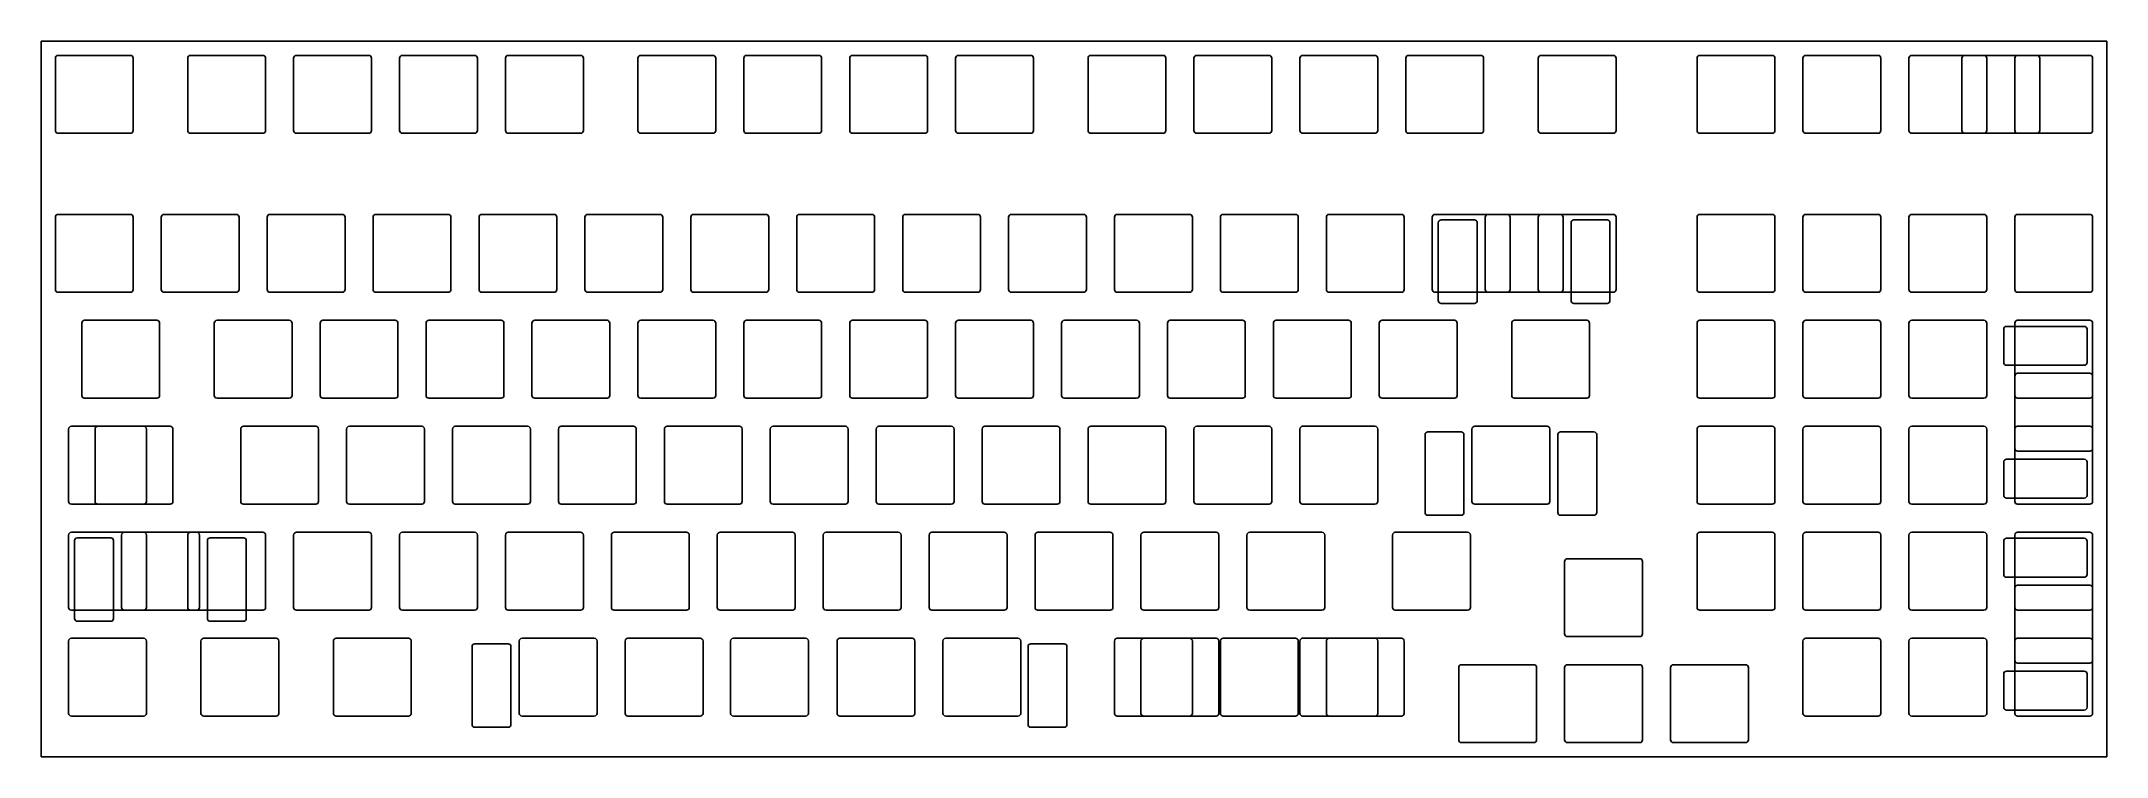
# Model space of a CAD drawing. Header units: millimetres. Extents: x 0 to 371, y -129 to 0.
import ezdxf

# ---------------------------------------------------------------- set-up
doc = ezdxf.new("R2010")
doc.units = ezdxf.units.MM

msp = doc.modelspace()

# ---------------------------------------------------------------- linework, layer by layer
for p, q in [((0, 0), (371.475, 0)), ((0, -128.5875), (0, 0)), ((371.475, -128.5875), (371.475, 0)), ((2.525, -3.025), (2.525, -16.025)), ((3.025, -2.525), (16.025, -2.525)), ((16.525, -3.025), (16.525, -16.025)), ((26.3375, -3.025), (26.3375, -16.025)), ((26.8375, -2.525), (39.8375, -2.525)), ((40.3375, -3.025), (40.3375, -16.025)), ((45.3875, -3.025), (45.3875, -16.025)), ((45.8875, -2.525), (58.8875, -2.525)), ((59.3875, -3.025), (59.3875, -16.025)), ((64.4375, -3.025), (64.4375, -16.025)), ((64.9375, -2.525), (77.9375, -2.525)), ((78.4375, -3.025), (78.4375, -16.025)), ((83.4875, -3.025), (83.4875, -16.025)), ((83.9875, -2.525), (96.9875, -2.525)), ((97.4875, -3.025), (97.4875, -16.025)), ((107.3, -3.025), (107.3, -16.025)), ((107.8, -2.525), (120.8, -2.525)), ((121.3, -3.025), (121.3, -16.025)), ((126.35, -3.025), (126.35, -16.025)), ((126.85, -2.525), (139.85, -2.525)), ((140.35, -3.025), (140.35, -16.025)), ((145.4, -3.025), (145.4, -16.025)), ((145.9, -2.525), (158.9, -2.525)), ((159.4, -3.025), (159.4, -16.025)), ((164.45, -3.025), (164.45, -16.025)), ((164.95, -2.525), (177.95, -2.525)), ((178.45, -3.025), (178.45, -16.025)), ((188.2625, -3.025), (188.2625, -16.025)), ((188.7625, -2.525), (201.7625, -2.525)), ((202.2625, -3.025), (202.2625, -16.025)), ((207.3125, -3.025), (207.3125, -16.025)), ((207.8125, -2.525), (220.8125, -2.525)), ((221.3125, -3.025), (221.3125, -16.025)), ((226.3625, -3.025), (226.3625, -16.025)), ((226.8625, -2.525), (239.8625, -2.525)), ((240.3625, -3.025), (240.3625, -16.025)), ((245.4125, -3.025), (245.4125, -16.025)), ((245.9125, -2.525), (258.9125, -2.525)), ((259.4125, -3.025), (259.4125, -16.025)), ((269.225, -3.025), (269.225, -16.025)), ((269.725, -2.525), (282.725, -2.525)), ((283.225, -3.025), (283.225, -16.025)), ((297.8, -3.025), (297.8, -16.025)), ((298.3, -2.525), (311.3, -2.525)), ((311.8, -3.025), (311.8, -16.025)), ((316.85, -3.025), (316.85, -16.025)), ((317.35, -2.525), (330.35, -2.525)), ((330.85, -3.025), (330.85, -16.025)), ((335.9, -3.025), (335.9, -16.025)), ((336.4, -2.525), (349.4, -2.525)), ((345.425, -3.025), (345.425, -16.025)), ((345.925, -2.525), (358.925, -2.525)), ((349.9, -3.025), (349.9, -16.025)), ((354.95, -3.025), (354.95, -16.025)), ((355.45, -2.525), (368.45, -2.525)), ((359.425, -3.025), (359.425, -16.025)), ((368.95, -3.025), (368.95, -16.025)), ((3.025, -16.525), (16.025, -16.525)), ((26.8375, -16.525), (39.8375, -16.525)), ((45.8875, -16.525), (58.8875, -16.525)), ((64.9375, -16.525), (77.9375, -16.525)), ((83.9875, -16.525), (96.9875, -16.525)), ((107.8, -16.525), (120.8, -16.525)), ((126.85, -16.525), (139.85, -16.525)), ((145.9, -16.525), (158.9, -16.525)), ((164.95, -16.525), (177.95, -16.525)), ((188.7625, -16.525), (201.7625, -16.525)), ((207.8125, -16.525), (220.8125, -16.525)), ((226.8625, -16.525), (239.8625, -16.525)), ((245.9125, -16.525), (258.9125, -16.525)), ((269.725, -16.525), (282.725, -16.525)), ((298.3, -16.525), (311.3, -16.525)), ((317.35, -16.525), (330.35, -16.525)), ((336.4, -16.525), (349.4, -16.525)), ((345.925, -16.525), (358.925, -16.525)), ((355.45, -16.525), (368.45, -16.525)), ((2.525, -31.6), (2.525, -44.6)), ((3.025, -31.1), (16.025, -31.1)), ((16.525, -31.6), (16.525, -44.6)), ((21.575, -31.6), (21.575, -44.6)), ((22.075, -31.1), (35.075, -31.1)), ((35.575, -31.6), (35.575, -44.6)), ((40.625, -31.6), (40.625, -44.6)), ((41.125, -31.1), (54.125, -31.1)), ((54.625, -31.6), (54.625, -44.6)), ((59.675, -31.6), (59.675, -44.6)), ((60.175, -31.1), (73.175, -31.1)), ((73.675, -31.6), (73.675, -44.6)), ((78.725, -31.6), (78.725, -44.6)), ((79.225, -31.1), (92.225, -31.1)), ((92.725, -31.6), (92.725, -44.6)), ((97.775, -31.6), (97.775, -44.6)), ((98.275, -31.1), (111.275, -31.1)), ((111.775, -31.6), (111.775, -44.6)), ((116.825, -31.6), (116.825, -44.6)), ((117.325, -31.1), (130.325, -31.1)), ((130.825, -31.6), (130.825, -44.6)), ((135.875, -31.6), (135.875, -44.6)), ((136.375, -31.1), (149.375, -31.1)), ((149.875, -31.6), (149.875, -44.6)), ((154.925, -31.6), (154.925, -44.6)), ((155.425, -31.1), (168.425, -31.1)), ((168.925, -31.6), (168.925, -44.6)), ((173.975, -31.6), (173.975, -44.6)), ((174.475, -31.1), (187.475, -31.1)), ((187.975, -31.6), (187.975, -44.6)), ((193.025, -31.6), (193.025, -44.6)), ((193.525, -31.1), (206.525, -31.1)), ((207.025, -31.6), (207.025, -44.6)), ((212.075, -31.6), (212.075, -44.6)), ((212.575, -31.1), (225.575, -31.1)), ((226.075, -31.6), (226.075, -44.6)), ((231.125, -31.6), (231.125, -44.6)), ((231.625, -31.1), (244.625, -31.1)), ((245.125, -31.6), (245.125, -44.6)), ((250.175, -31.6), (250.175, -44.6)), ((250.675, -31.1), (263.675, -31.1)), ((251.262, -32.6), (251.262, -46.6)), ((251.762, -32.1), (257.762, -32.1)), ((258.262, -32.6), (258.262, -46.6)), ((259.7, -31.6), (259.7, -44.6)), ((260.2, -31.1), (273.2, -31.1)), ((264.175, -31.6), (264.175, -44.6)), ((269.225, -31.6), (269.225, -44.6)), ((269.725, -31.1), (282.725, -31.1)), ((273.7, -31.6), (273.7, -44.6)), ((275.138, -32.6), (275.138, -46.6)), ((275.638, -32.1), (281.638, -32.1)), ((282.138, -32.6), (282.138, -46.6)), ((283.225, -31.6), (283.225, -44.6)), ((297.8, -31.6), (297.8, -44.6)), ((298.3, -31.1), (311.3, -31.1)), ((311.8, -31.6), (311.8, -44.6)), ((316.85, -31.6), (316.85, -44.6)), ((317.35, -31.1), (330.35, -31.1)), ((330.85, -31.6), (330.85, -44.6)), ((335.9, -31.6), (335.9, -44.6)), ((336.4, -31.1), (349.4, -31.1)), ((349.9, -31.6), (349.9, -44.6)), ((354.95, -31.6), (354.95, -44.6)), ((355.45, -31.1), (368.45, -31.1)), ((368.95, -31.6), (368.95, -44.6)), ((3.025, -45.1), (16.025, -45.1)), ((22.075, -45.1), (35.075, -45.1)), ((41.125, -45.1), (54.125, -45.1)), ((60.175, -45.1), (73.175, -45.1)), ((79.225, -45.1), (92.225, -45.1)), ((98.275, -45.1), (111.275, -45.1)), ((117.325, -45.1), (130.325, -45.1)), ((136.375, -45.1), (149.375, -45.1)), ((155.425, -45.1), (168.425, -45.1)), ((174.475, -45.1), (187.475, -45.1)), ((193.525, -45.1), (206.525, -45.1)), ((212.575, -45.1), (225.575, -45.1)), ((231.625, -45.1), (244.625, -45.1)), ((250.675, -45.1), (263.675, -45.1)), ((251.762, -47.1), (257.762, -47.1)), ((260.2, -45.1), (273.2, -45.1)), ((269.725, -45.1), (282.725, -45.1)), ((275.638, -47.1), (281.638, -47.1)), ((298.3, -45.1), (311.3, -45.1)), ((317.35, -45.1), (330.35, -45.1)), ((336.4, -45.1), (349.4, -45.1)), ((355.45, -45.1), (368.45, -45.1)), ((7.2875, -50.65), (7.2875, -63.65)), ((7.7875, -50.15), (20.7875, -50.15)), ((21.2875, -50.65), (21.2875, -63.65)), ((31.1, -50.65), (31.1, -63.65)), ((31.6, -50.15), (44.6, -50.15)), ((45.1, -50.65), (45.1, -63.65)), ((50.15, -50.65), (50.15, -63.65)), ((50.65, -50.15), (63.65, -50.15)), ((64.15, -50.65), (64.15, -63.65)), ((69.2, -50.65), (69.2, -63.65)), ((69.7, -50.15), (82.7, -50.15)), ((83.2, -50.65), (83.2, -63.65)), ((88.25, -50.65), (88.25, -63.65)), ((88.75, -50.15), (101.75, -50.15)), ((102.25, -50.65), (102.25, -63.65)), ((107.3, -50.65), (107.3, -63.65)), ((107.8, -50.15), (120.8, -50.15)), ((121.3, -50.65), (121.3, -63.65)), ((126.35, -50.65), (126.35, -63.65)), ((126.85, -50.15), (139.85, -50.15)), ((140.35, -50.65), (140.35, -63.65)), ((145.4, -50.65), (145.4, -63.65)), ((145.9, -50.15), (158.9, -50.15)), ((159.4, -50.65), (159.4, -63.65)), ((164.45, -50.65), (164.45, -63.65)), ((164.95, -50.15), (177.95, -50.15)), ((178.45, -50.65), (178.45, -63.65)), ((183.5, -50.65), (183.5, -63.65)), ((184, -50.15), (197, -50.15)), ((197.5, -50.65), (197.5, -63.65)), ((202.55, -50.65), (202.55, -63.65)), ((203.05, -50.15), (216.05, -50.15)), ((216.55, -50.65), (216.55, -63.65)), ((221.6, -50.65), (221.6, -63.65)), ((222.1, -50.15), (235.1, -50.15)), ((235.6, -50.65), (235.6, -63.65)), ((240.65, -50.65), (240.65, -63.65)), ((241.15, -50.15), (254.15, -50.15)), ((254.65, -50.65), (254.65, -63.65)), ((264.4625, -50.65), (264.4625, -63.65)), ((264.9625, -50.15), (277.9625, -50.15)), ((278.4625, -50.65), (278.4625, -63.65)), ((297.8, -50.65), (297.8, -63.65)), ((298.3, -50.15), (311.3, -50.15)), ((311.8, -50.65), (311.8, -63.65)), ((316.85, -50.65), (316.85, -63.65)), ((317.35, -50.15), (330.35, -50.15)), ((330.85, -50.65), (330.85, -63.65)), ((335.9, -50.65), (335.9, -63.65)), ((336.4, -50.15), (349.4, -50.15)), ((349.9, -50.65), (349.9, -63.65)), ((352.95, -51.737), (352.95, -57.737)), ((367.45, -51.237), (353.45, -51.237)), ((354.95, -50.65), (354.95, -63.65)), ((355.45, -50.15), (368.45, -50.15)), ((367.95, -51.737), (367.95, -57.737)), ((368.95, -50.65), (368.95, -63.65)), ((367.45, -58.237), (353.45, -58.237)), ((354.95, -60.175), (354.95, -73.175)), ((368.45, -59.675), (355.45, -59.675)), ((368.95, -60.175), (368.95, -73.175)), ((7.7875, -64.15), (20.7875, -64.15)), ((31.6, -64.15), (44.6, -64.15)), ((50.65, -64.15), (63.65, -64.15)), ((69.7, -64.15), (82.7, -64.15)), ((88.75, -64.15), (101.75, -64.15)), ((107.8, -64.15), (120.8, -64.15)), ((126.85, -64.15), (139.85, -64.15)), ((145.9, -64.15), (158.9, -64.15)), ((164.95, -64.15), (177.95, -64.15)), ((184, -64.15), (197, -64.15)), ((203.05, -64.15), (216.05, -64.15)), ((222.1, -64.15), (235.1, -64.15)), ((241.15, -64.15), (254.15, -64.15)), ((264.9625, -64.15), (277.9625, -64.15)), ((298.3, -64.15), (311.3, -64.15)), ((317.35, -64.15), (330.35, -64.15)), ((336.4, -64.15), (349.4, -64.15)), ((355.45, -64.15), (368.45, -64.15)), ((4.90625, -69.7), (4.90625, -82.7)), ((5.40625, -69.2), (18.40625, -69.2)), ((9.66875, -69.7), (9.66875, -82.7)), ((10.16875, -69.2), (23.16875, -69.2)), ((18.90625, -69.7), (18.90625, -82.7)), ((23.66875, -69.7), (23.66875, -82.7)), ((35.8625, -69.7), (35.8625, -82.7)), ((36.3625, -69.2), (49.3625, -69.2)), ((49.8625, -69.7), (49.8625, -82.7)), ((54.9125, -69.7), (54.9125, -82.7)), ((55.4125, -69.2), (68.4125, -69.2)), ((68.9125, -69.7), (68.9125, -82.7)), ((73.9625, -69.7), (73.9625, -82.7)), ((74.4625, -69.2), (87.4625, -69.2)), ((87.9625, -69.7), (87.9625, -82.7)), ((93.0125, -69.7), (93.0125, -82.7)), ((93.5125, -69.2), (106.5125, -69.2)), ((107.0125, -69.7), (107.0125, -82.7)), ((112.0625, -69.7), (112.0625, -82.7)), ((112.5625, -69.2), (125.5625, -69.2)), ((126.0625, -69.7), (126.0625, -82.7)), ((131.1125, -69.7), (131.1125, -82.7)), ((131.6125, -69.2), (144.6125, -69.2)), ((145.1125, -69.7), (145.1125, -82.7)), ((150.1625, -69.7), (150.1625, -82.7)), ((150.6625, -69.2), (163.6625, -69.2)), ((164.1625, -69.7), (164.1625, -82.7)), ((169.2125, -69.7), (169.2125, -82.7)), ((169.7125, -69.2), (182.7125, -69.2)), ((183.2125, -69.7), (183.2125, -82.7)), ((188.2625, -69.7), (188.2625, -82.7)), ((188.7625, -69.2), (201.7625, -69.2)), ((202.2625, -69.7), (202.2625, -82.7)), ((207.3125, -69.7), (207.3125, -82.7)), ((207.8125, -69.2), (220.8125, -69.2)), ((221.3125, -69.7), (221.3125, -82.7)), ((226.3625, -69.7), (226.3625, -82.7)), ((226.8625, -69.2), (239.8625, -69.2)), ((240.3625, -69.7), (240.3625, -82.7)), ((249.38075, -70.2), (255.38075, -70.2)), ((257.31875, -69.7), (257.31875, -82.7)), ((257.81875, -69.2), (270.81875, -69.2)), ((271.31875, -69.7), (271.31875, -82.7)), ((273.25675, -70.2), (279.25675, -70.2)), ((297.8, -69.7), (297.8, -82.7)), ((298.3, -69.2), (311.3, -69.2)), ((311.8, -69.7), (311.8, -82.7)), ((316.85, -69.7), (316.85, -82.7)), ((317.35, -69.2), (330.35, -69.2)), ((330.85, -69.7), (330.85, -82.7)), ((335.9, -69.7), (335.9, -82.7)), ((336.4, -69.2), (349.4, -69.2)), ((349.9, -69.7), (349.9, -82.7)), ((354.95, -69.7), (354.95, -82.7)), ((355.45, -69.2), (368.45, -69.2)), ((368.95, -69.7), (368.95, -82.7)), ((248.88075, -70.7), (248.88075, -84.7)), ((255.88075, -70.7), (255.88075, -84.7)), ((272.75675, -70.7), (272.75675, -84.7)), ((279.75675, -70.7), (279.75675, -84.7)), ((368.45, -73.675), (355.45, -73.675)), ((352.95, -75.613), (352.95, -81.613)), ((367.45, -75.113), (353.45, -75.113)), ((367.95, -75.613), (367.95, -81.613)), ((5.40625, -83.2), (18.40625, -83.2)), ((10.16875, -83.2), (23.16875, -83.2)), ((36.3625, -83.2), (49.3625, -83.2)), ((55.4125, -83.2), (68.4125, -83.2)), ((74.4625, -83.2), (87.4625, -83.2)), ((93.5125, -83.2), (106.5125, -83.2)), ((112.5625, -83.2), (125.5625, -83.2)), ((131.6125, -83.2), (144.6125, -83.2)), ((150.6625, -83.2), (163.6625, -83.2)), ((169.7125, -83.2), (182.7125, -83.2)), ((188.7625, -83.2), (201.7625, -83.2)), ((207.8125, -83.2), (220.8125, -83.2)), ((226.8625, -83.2), (239.8625, -83.2)), ((249.38075, -85.2), (255.38075, -85.2)), ((257.81875, -83.2), (270.81875, -83.2)), ((273.25675, -85.2), (279.25675, -85.2)), ((298.3, -83.2), (311.3, -83.2)), ((317.35, -83.2), (330.35, -83.2)), ((336.4, -83.2), (349.4, -83.2)), ((367.45, -82.113), (353.45, -82.113)), ((355.45, -83.2), (368.45, -83.2)), ((4.90625, -88.75), (4.90625, -101.75)), ((5.40625, -88.25), (18.40625, -88.25)), ((14.43125, -88.75), (14.43125, -101.75)), ((14.93125, -88.25), (27.93125, -88.25)), ((18.90625, -88.75), (18.90625, -101.75)), ((26.3375, -88.75), (26.3375, -101.75)), ((26.8375, -88.25), (39.8375, -88.25)), ((28.43125, -88.75), (28.43125, -101.75)), ((40.3375, -88.75), (40.3375, -101.75)), ((45.3875, -88.75), (45.3875, -101.75)), ((45.8875, -88.25), (58.8875, -88.25)), ((59.3875, -88.75), (59.3875, -101.75)), ((64.4375, -88.75), (64.4375, -101.75)), ((64.9375, -88.25), (77.9375, -88.25)), ((78.4375, -88.75), (78.4375, -101.75)), ((83.4875, -88.75), (83.4875, -101.75)), ((83.9875, -88.25), (96.9875, -88.25)), ((97.4875, -88.75), (97.4875, -101.75)), ((102.5375, -88.75), (102.5375, -101.75)), ((103.0375, -88.25), (116.0375, -88.25)), ((116.5375, -88.75), (116.5375, -101.75)), ((121.5875, -88.75), (121.5875, -101.75)), ((122.0875, -88.25), (135.0875, -88.25)), ((135.5875, -88.75), (135.5875, -101.75)), ((140.6375, -88.75), (140.6375, -101.75)), ((141.1375, -88.25), (154.1375, -88.25)), ((154.6375, -88.75), (154.6375, -101.75)), ((159.6875, -88.75), (159.6875, -101.75)), ((160.1875, -88.25), (173.1875, -88.25)), ((173.6875, -88.75), (173.6875, -101.75)), ((178.7375, -88.75), (178.7375, -101.75)), ((179.2375, -88.25), (192.2375, -88.25)), ((192.7375, -88.75), (192.7375, -101.75)), ((197.7875, -88.75), (197.7875, -101.75)), ((198.2875, -88.25), (211.2875, -88.25)), ((211.7875, -88.75), (211.7875, -101.75)), ((216.8375, -88.75), (216.8375, -101.75)), ((217.3375, -88.25), (230.3375, -88.25)), ((230.8375, -88.75), (230.8375, -101.75)), ((243.03125, -88.75), (243.03125, -101.75)), ((243.53125, -88.25), (256.53125, -88.25)), ((257.03125, -88.75), (257.03125, -101.75)), ((297.8, -88.75), (297.8, -101.75)), ((298.3, -88.25), (311.3, -88.25)), ((311.8, -88.75), (311.8, -101.75)), ((316.85, -88.75), (316.85, -101.75)), ((317.35, -88.25), (330.35, -88.25)), ((330.85, -88.75), (330.85, -101.75)), ((335.9, -88.75), (335.9, -101.75)), ((336.4, -88.25), (349.4, -88.25)), ((349.9, -88.75), (349.9, -101.75)), ((354.95, -88.75), (354.95, -101.75)), ((355.45, -88.25), (368.45, -88.25)), ((368.95, -88.75), (368.95, -101.75)), ((5.99325, -89.75), (5.99325, -103.75)), ((6.49325, -89.25), (12.49325, -89.25)), ((12.99325, -89.75), (12.99325, -103.75)), ((29.86925, -89.75), (29.86925, -103.75)), ((30.36925, -89.25), (36.36925, -89.25)), ((36.86925, -89.75), (36.86925, -103.75)), ((352.95, -89.837), (352.95, -95.837)), ((367.45, -89.337), (353.45, -89.337)), ((367.95, -89.837), (367.95, -95.837)), ((273.9875, -93.5125), (273.9875, -106.5125)), ((274.4875, -93.0125), (287.4875, -93.0125)), ((287.9875, -93.5125), (287.9875, -106.5125)), ((367.45, -96.337), (353.45, -96.337)), ((354.95, -98.275), (354.95, -111.275)), ((368.45, -97.775), (355.45, -97.775)), ((368.95, -98.275), (368.95, -111.275)), ((5.40625, -102.25), (18.40625, -102.25)), ((14.93125, -102.25), (27.93125, -102.25)), ((26.8375, -102.25), (39.8375, -102.25)), ((45.8875, -102.25), (58.8875, -102.25)), ((64.9375, -102.25), (77.9375, -102.25)), ((83.9875, -102.25), (96.9875, -102.25)), ((103.0375, -102.25), (116.0375, -102.25)), ((122.0875, -102.25), (135.0875, -102.25)), ((141.1375, -102.25), (154.1375, -102.25)), ((160.1875, -102.25), (173.1875, -102.25)), ((179.2375, -102.25), (192.2375, -102.25)), ((198.2875, -102.25), (211.2875, -102.25)), ((217.3375, -102.25), (230.3375, -102.25)), ((243.53125, -102.25), (256.53125, -102.25)), ((298.3, -102.25), (311.3, -102.25)), ((317.35, -102.25), (330.35, -102.25)), ((336.4, -102.25), (349.4, -102.25)), ((355.45, -102.25), (368.45, -102.25)), ((5.40625, -107.3), (18.40625, -107.3)), ((6.49325, -104.25), (12.49325, -104.25)), ((29.21875, -107.3), (42.21875, -107.3)), ((30.36925, -104.25), (36.36925, -104.25)), ((53.03125, -107.3), (66.03125, -107.3)), ((86.464, -107.3), (99.464, -107.3)), ((105.514, -107.3), (118.514, -107.3)), ((124.46875, -107.3), (137.46875, -107.3)), ((143.614, -107.3), (156.614, -107.3)), ((162.664, -107.3), (175.664, -107.3)), ((193.525, -107.3), (206.525, -107.3)), ((198.2875, -107.3), (211.2875, -107.3)), ((212.575, -107.3), (225.575, -107.3)), ((226.8625, -107.3), (239.8625, -107.3)), ((231.625, -107.3), (244.625, -107.3)), ((274.4875, -107.0125), (287.4875, -107.0125)), ((317.35, -107.3), (330.35, -107.3)), ((336.4, -107.3), (349.4, -107.3)), ((355.45, -107.3), (368.45, -107.3)), ((4.90625, -107.8), (4.90625, -120.8)), ((18.90625, -107.8), (18.90625, -120.8)), ((28.71875, -107.8), (28.71875, -120.8)), ((42.71875, -107.8), (42.71875, -120.8)), ((52.53125, -107.8), (52.53125, -120.8)), ((66.53125, -107.8), (66.53125, -120.8)), ((77.46875, -108.8), (77.46875, -122.8)), ((77.96875, -108.3), (83.96875, -108.3)), ((84.46875, -108.8), (84.46875, -122.8)), ((85.964, -107.8), (85.964, -120.8)), ((99.964, -107.8), (99.964, -120.8)), ((105.014, -107.8), (105.014, -120.8)), ((119.014, -107.8), (119.014, -120.8)), ((123.96875, -107.8), (123.96875, -120.8)), ((137.96875, -107.8), (137.96875, -120.8)), ((143.114, -107.8), (143.114, -120.8)), ((157.114, -107.8), (157.114, -120.8)), ((162.164, -107.8), (162.164, -120.8)), ((176.164, -107.8), (176.164, -120.8)), ((177.46875, -108.8), (177.46875, -122.8)), ((177.96875, -108.3), (183.96875, -108.3)), ((184.46875, -108.8), (184.46875, -122.8)), ((193.025, -107.8), (193.025, -120.8)), ((197.7875, -107.8), (197.7875, -120.8)), ((207.025, -107.8), (207.025, -120.8)), ((211.7875, -107.8), (211.7875, -120.8)), ((212.075, -107.8), (212.075, -120.8)), ((226.075, -107.8), (226.075, -120.8)), ((226.3625, -107.8), (226.3625, -120.8)), ((231.125, -107.8), (231.125, -120.8)), ((240.3625, -107.8), (240.3625, -120.8)), ((245.125, -107.8), (245.125, -120.8)), ((316.85, -107.8), (316.85, -120.8)), ((330.85, -107.8), (330.85, -120.8)), ((335.9, -107.8), (335.9, -120.8)), ((349.9, -107.8), (349.9, -120.8)), ((354.95, -107.8), (354.95, -120.8)), ((368.95, -107.8), (368.95, -120.8)), ((254.9375, -112.5625), (254.9375, -125.5625)), ((255.4375, -112.0625), (268.4375, -112.0625)), ((268.9375, -112.5625), (268.9375, -125.5625)), ((273.9875, -112.5625), (273.9875, -125.5625)), ((274.4875, -112.0625), (287.4875, -112.0625)), ((287.9875, -112.5625), (287.9875, -125.5625)), ((293.0375, -112.5625), (293.0375, -125.5625)), ((293.5375, -112.0625), (306.5375, -112.0625)), ((307.0375, -112.5625), (307.0375, -125.5625)), ((352.95, -113.713), (352.95, -119.713)), ((367.45, -113.213), (353.45, -113.213)), ((368.45, -111.775), (355.45, -111.775)), ((367.95, -113.713), (367.95, -119.713)), ((5.40625, -121.3), (18.40625, -121.3)), ((29.21875, -121.3), (42.21875, -121.3)), ((53.03125, -121.3), (66.03125, -121.3)), ((86.464, -121.3), (99.464, -121.3)), ((105.514, -121.3), (118.514, -121.3)), ((124.46875, -121.3), (137.46875, -121.3)), ((143.614, -121.3), (156.614, -121.3)), ((162.664, -121.3), (175.664, -121.3)), ((193.525, -121.3), (206.525, -121.3)), ((198.2875, -121.3), (211.2875, -121.3)), ((212.575, -121.3), (225.575, -121.3)), ((226.8625, -121.3), (239.8625, -121.3)), ((231.625, -121.3), (244.625, -121.3)), ((317.35, -121.3), (330.35, -121.3)), ((336.4, -121.3), (349.4, -121.3)), ((367.45, -120.213), (353.45, -120.213)), ((355.45, -121.3), (368.45, -121.3)), ((77.96875, -123.3), (83.96875, -123.3)), ((177.96875, -123.3), (183.96875, -123.3)), ((255.4375, -126.0625), (268.4375, -126.0625)), ((274.4875, -126.0625), (287.4875, -126.0625)), ((293.5375, -126.0625), (306.5375, -126.0625)), ((0, -128.5875), (371.475, -128.5875))]:
    msp.add_line(p, q)
for centre, start, end in [((3.025, -3.025), 90, 180), ((16.025, -3.025), 0, 90), ((26.8375, -3.025), 90, 180), ((39.8375, -3.025), 0, 90), ((45.8875, -3.025), 90, 180), ((58.8875, -3.025), 0, 90), ((64.9375, -3.025), 90, 180), ((77.9375, -3.025), 0, 90), ((83.9875, -3.025), 90, 180), ((96.9875, -3.025), 0, 90), ((107.8, -3.025), 90, 180), ((120.8, -3.025), 0, 90), ((126.85, -3.025), 90, 180), ((139.85, -3.025), 0, 90), ((145.9, -3.025), 90, 180), ((158.9, -3.025), 0, 90), ((164.95, -3.025), 90, 180), ((177.95, -3.025), 0, 90), ((188.7625, -3.025), 90, 180), ((201.7625, -3.025), 0, 90), ((207.8125, -3.025), 90, 180), ((220.8125, -3.025), 0, 90), ((226.8625, -3.025), 90, 180), ((239.8625, -3.025), 0, 90), ((245.9125, -3.025), 90, 180), ((258.9125, -3.025), 0, 90), ((269.725, -3.025), 90, 180), ((282.725, -3.025), 0, 90), ((298.3, -3.025), 90, 180), ((311.3, -3.025), 0, 90), ((317.35, -3.025), 90, 180), ((330.35, -3.025), 0, 90), ((336.4, -3.025), 90, 180), ((345.925, -3.025), 90, 180), ((349.4, -3.025), 0, 90), ((355.45, -3.025), 90, 180), ((358.925, -3.025), 0, 90), ((368.45, -3.025), 0, 90), ((3.025, -16.025), 180, 270), ((16.025, -16.025), 270, 0), ((26.8375, -16.025), 180, 270), ((39.8375, -16.025), 270, 0), ((45.8875, -16.025), 180, 270), ((58.8875, -16.025), 270, 0), ((64.9375, -16.025), 180, 270), ((77.9375, -16.025), 270, 0), ((83.9875, -16.025), 180, 270), ((96.9875, -16.025), 270, 0), ((107.8, -16.025), 180, 270), ((120.8, -16.025), 270, 0), ((126.85, -16.025), 180, 270), ((139.85, -16.025), 270, 0), ((145.9, -16.025), 180, 270), ((158.9, -16.025), 270, 0), ((164.95, -16.025), 180, 270), ((177.95, -16.025), 270, 0), ((188.7625, -16.025), 180, 270), ((201.7625, -16.025), 270, 0), ((207.8125, -16.025), 180, 270), ((220.8125, -16.025), 270, 0), ((226.8625, -16.025), 180, 270), ((239.8625, -16.025), 270, 0), ((245.9125, -16.025), 180, 270), ((258.9125, -16.025), 270, 0), ((269.725, -16.025), 180, 270), ((282.725, -16.025), 270, 0), ((298.3, -16.025), 180, 270), ((311.3, -16.025), 270, 0), ((317.35, -16.025), 180, 270), ((330.35, -16.025), 270, 0), ((336.4, -16.025), 180, 270), ((345.925, -16.025), 180, 270), ((349.4, -16.025), 270, 0), ((355.45, -16.025), 180, 270), ((358.925, -16.025), 270, 0), ((368.45, -16.025), 270, 0), ((3.025, -31.6), 90, 180), ((16.025, -31.6), 0, 90), ((22.075, -31.6), 90, 180), ((35.075, -31.6), 0, 90), ((41.125, -31.6), 90, 180), ((54.125, -31.6), 0, 90), ((60.175, -31.6), 90, 180), ((73.175, -31.6), 0, 90), ((79.225, -31.6), 90, 180), ((92.225, -31.6), 0, 90), ((98.275, -31.6), 90, 180), ((111.275, -31.6), 0, 90), ((117.325, -31.6), 90, 180), ((130.325, -31.6), 0, 90), ((136.375, -31.6), 90, 180), ((149.375, -31.6), 0, 90), ((155.425, -31.6), 90, 180), ((168.425, -31.6), 0, 90), ((174.475, -31.6), 90, 180), ((187.475, -31.6), 0, 90), ((193.525, -31.6), 90, 180), ((206.525, -31.6), 0, 90), ((212.575, -31.6), 90, 180), ((225.575, -31.6), 0, 90), ((231.625, -31.6), 90, 180), ((244.625, -31.6), 0, 90), ((250.675, -31.6), 90, 180), ((251.762, -32.6), 90, 180), ((257.762, -32.6), 0, 90), ((260.2, -31.6), 90, 180), ((263.675, -31.6), 0, 90), ((269.725, -31.6), 90, 180), ((273.2, -31.6), 0, 90), ((275.638, -32.6), 90, 180), ((281.638, -32.6), 0, 90), ((282.725, -31.6), 0, 90), ((298.3, -31.6), 90, 180), ((311.3, -31.6), 0, 90), ((317.35, -31.6), 90, 180), ((330.35, -31.6), 0, 90), ((336.4, -31.6), 90, 180), ((349.4, -31.6), 0, 90), ((355.45, -31.6), 90, 180), ((368.45, -31.6), 0, 90), ((3.025, -44.6), 180, 270), ((16.025, -44.6), 270, 0), ((22.075, -44.6), 180, 270), ((35.075, -44.6), 270, 0), ((41.125, -44.6), 180, 270), ((54.125, -44.6), 270, 0), ((60.175, -44.6), 180, 270), ((73.175, -44.6), 270, 0), ((79.225, -44.6), 180, 270), ((92.225, -44.6), 270, 0), ((98.275, -44.6), 180, 270), ((111.275, -44.6), 270, 0), ((117.325, -44.6), 180, 270), ((130.325, -44.6), 270, 0), ((136.375, -44.6), 180, 270), ((149.375, -44.6), 270, 0), ((155.425, -44.6), 180, 270), ((168.425, -44.6), 270, 0), ((174.475, -44.6), 180, 270), ((187.475, -44.6), 270, 0), ((193.525, -44.6), 180, 270), ((206.525, -44.6), 270, 0), ((212.575, -44.6), 180, 270), ((225.575, -44.6), 270, 0), ((231.625, -44.6), 180, 270), ((244.625, -44.6), 270, 0), ((250.675, -44.6), 180, 270), ((251.762, -46.6), 180, 270), ((257.762, -46.6), 270, 0), ((260.2, -44.6), 180, 270), ((263.675, -44.6), 270, 0), ((269.725, -44.6), 180, 270), ((273.2, -44.6), 270, 0), ((275.638, -46.6), 180, 270), ((281.638, -46.6), 270, 0), ((282.725, -44.6), 270, 0), ((298.3, -44.6), 180, 270), ((311.3, -44.6), 270, 0), ((317.35, -44.6), 180, 270), ((330.35, -44.6), 270, 0), ((336.4, -44.6), 180, 270), ((349.4, -44.6), 270, 0), ((355.45, -44.6), 180, 270), ((368.45, -44.6), 270, 0), ((7.7875, -50.65), 90, 180), ((20.7875, -50.65), 0, 90), ((31.6, -50.65), 90, 180), ((44.6, -50.65), 0, 90), ((50.65, -50.65), 90, 180), ((63.65, -50.65), 0, 90), ((69.7, -50.65), 90, 180), ((82.7, -50.65), 0, 90), ((88.75, -50.65), 90, 180), ((101.75, -50.65), 0, 90), ((107.8, -50.65), 90, 180), ((120.8, -50.65), 0, 90), ((126.85, -50.65), 90, 180), ((139.85, -50.65), 0, 90), ((145.9, -50.65), 90, 180), ((158.9, -50.65), 0, 90), ((164.95, -50.65), 90, 180), ((177.95, -50.65), 0, 90), ((184, -50.65), 90, 180), ((197, -50.65), 0, 90), ((203.05, -50.65), 90, 180), ((216.05, -50.65), 0, 90), ((222.1, -50.65), 90, 180), ((235.1, -50.65), 0, 90), ((241.15, -50.65), 90, 180), ((254.15, -50.65), 0, 90), ((264.9625, -50.65), 90, 180), ((277.9625, -50.65), 0, 90), ((298.3, -50.65), 90, 180), ((311.3, -50.65), 0, 90), ((317.35, -50.65), 90, 180), ((330.35, -50.65), 0, 90), ((336.4, -50.65), 90, 180), ((349.4, -50.65), 0, 90), ((353.45, -51.737), 90, 180), ((355.45, -50.65), 90, 180), ((367.45, -51.737), 0, 90), ((368.45, -50.65), 0, 90), ((353.45, -57.737), 180, 270), ((367.45, -57.737), 270, 0), ((355.45, -60.175), 90, 180), ((368.45, -60.175), 0, 90), ((7.7875, -63.65), 180, 270), ((20.7875, -63.65), 270, 0), ((31.6, -63.65), 180, 270), ((44.6, -63.65), 270, 0), ((50.65, -63.65), 180, 270), ((63.65, -63.65), 270, 0), ((69.7, -63.65), 180, 270), ((82.7, -63.65), 270, 0), ((88.75, -63.65), 180, 270), ((101.75, -63.65), 270, 0), ((107.8, -63.65), 180, 270), ((120.8, -63.65), 270, 0), ((126.85, -63.65), 180, 270), ((139.85, -63.65), 270, 0), ((145.9, -63.65), 180, 270), ((158.9, -63.65), 270, 0), ((164.95, -63.65), 180, 270), ((177.95, -63.65), 270, 0), ((184, -63.65), 180, 270), ((197, -63.65), 270, 0), ((203.05, -63.65), 180, 270), ((216.05, -63.65), 270, 0), ((222.1, -63.65), 180, 270), ((235.1, -63.65), 270, 0), ((241.15, -63.65), 180, 270), ((254.15, -63.65), 270, 0), ((264.9625, -63.65), 180, 270), ((277.9625, -63.65), 270, 0), ((298.3, -63.65), 180, 270), ((311.3, -63.65), 270, 0), ((317.35, -63.65), 180, 270), ((330.35, -63.65), 270, 0), ((336.4, -63.65), 180, 270), ((349.4, -63.65), 270, 0), ((355.45, -63.65), 180, 270), ((368.45, -63.65), 270, 0), ((5.40625, -69.7), 90, 180), ((10.16875, -69.7), 90, 180), ((18.40625, -69.7), 0, 90), ((23.16875, -69.7), 0, 90), ((36.3625, -69.7), 90, 180), ((49.3625, -69.7), 0, 90), ((55.4125, -69.7), 90, 180), ((68.4125, -69.7), 0, 90), ((74.4625, -69.7), 90, 180), ((87.4625, -69.7), 0, 90), ((93.5125, -69.7), 90, 180), ((106.5125, -69.7), 0, 90), ((112.5625, -69.7), 90, 180), ((125.5625, -69.7), 0, 90), ((131.6125, -69.7), 90, 180), ((144.6125, -69.7), 0, 90), ((150.6625, -69.7), 90, 180), ((163.6625, -69.7), 0, 90), ((169.7125, -69.7), 90, 180), ((182.7125, -69.7), 0, 90), ((188.7625, -69.7), 90, 180), ((201.7625, -69.7), 0, 90), ((207.8125, -69.7), 90, 180), ((220.8125, -69.7), 0, 90), ((226.8625, -69.7), 90, 180), ((239.8625, -69.7), 0, 90), ((249.38075, -70.7), 90, 180), ((255.38075, -70.7), 0, 90), ((257.81875, -69.7), 90, 180), ((270.81875, -69.7), 0, 90), ((273.25675, -70.7), 90, 180), ((279.25675, -70.7), 0, 90), ((298.3, -69.7), 90, 180), ((311.3, -69.7), 0, 90), ((317.35, -69.7), 90, 180), ((330.35, -69.7), 0, 90), ((336.4, -69.7), 90, 180), ((349.4, -69.7), 0, 90), ((355.45, -69.7), 90, 180), ((368.45, -69.7), 0, 90), ((355.45, -73.175), 180, 270), ((368.45, -73.175), 270, 0), ((353.45, -75.613), 90, 180), ((367.45, -75.613), 0, 90), ((353.45, -81.613), 180, 270), ((367.45, -81.613), 270, 0), ((5.40625, -82.7), 180, 270), ((10.16875, -82.7), 180, 270), ((18.40625, -82.7), 270, 0), ((23.16875, -82.7), 270, 0), ((36.3625, -82.7), 180, 270), ((49.3625, -82.7), 270, 0), ((55.4125, -82.7), 180, 270), ((68.4125, -82.7), 270, 0), ((74.4625, -82.7), 180, 270), ((87.4625, -82.7), 270, 0), ((93.5125, -82.7), 180, 270), ((106.5125, -82.7), 270, 0), ((112.5625, -82.7), 180, 270), ((125.5625, -82.7), 270, 0), ((131.6125, -82.7), 180, 270), ((144.6125, -82.7), 270, 0), ((150.6625, -82.7), 180, 270), ((163.6625, -82.7), 270, 0), ((169.7125, -82.7), 180, 270), ((182.7125, -82.7), 270, 0), ((188.7625, -82.7), 180, 270), ((201.7625, -82.7), 270, 0), ((207.8125, -82.7), 180, 270), ((220.8125, -82.7), 270, 0), ((226.8625, -82.7), 180, 270), ((239.8625, -82.7), 270, 0), ((249.38075, -84.7), 180, 270), ((255.38075, -84.7), 270, 0), ((257.81875, -82.7), 180, 270), ((270.81875, -82.7), 270, 0), ((273.25675, -84.7), 180, 270), ((279.25675, -84.7), 270, 0), ((298.3, -82.7), 180, 270), ((311.3, -82.7), 270, 0), ((317.35, -82.7), 180, 270), ((330.35, -82.7), 270, 0), ((336.4, -82.7), 180, 270), ((349.4, -82.7), 270, 0), ((355.45, -82.7), 180, 270), ((368.45, -82.7), 270, 0), ((5.40625, -88.75), 90, 180), ((14.93125, -88.75), 90, 180), ((18.40625, -88.75), 0, 90), ((26.8375, -88.75), 90, 180), ((27.93125, -88.75), 0, 90), ((39.8375, -88.75), 0, 90), ((45.8875, -88.75), 90, 180), ((58.8875, -88.75), 0, 90), ((64.9375, -88.75), 90, 180), ((77.9375, -88.75), 0, 90), ((83.9875, -88.75), 90, 180), ((96.9875, -88.75), 0, 90), ((103.0375, -88.75), 90, 180), ((116.0375, -88.75), 0, 90), ((122.0875, -88.75), 90, 180), ((135.0875, -88.75), 0, 90), ((141.1375, -88.75), 90, 180), ((154.1375, -88.75), 0, 90), ((160.1875, -88.75), 90, 180), ((173.1875, -88.75), 0, 90), ((179.2375, -88.75), 90, 180), ((192.2375, -88.75), 0, 90), ((198.2875, -88.75), 90, 180), ((211.2875, -88.75), 0, 90), ((217.3375, -88.75), 90, 180), ((230.3375, -88.75), 0, 90), ((243.53125, -88.75), 90, 180), ((256.53125, -88.75), 0, 90), ((298.3, -88.75), 90, 180), ((311.3, -88.75), 0, 90), ((317.35, -88.75), 90, 180), ((330.35, -88.75), 0, 90), ((336.4, -88.75), 90, 180), ((349.4, -88.75), 0, 90), ((355.45, -88.75), 90, 180), ((368.45, -88.75), 0, 90), ((6.49325, -89.75), 90, 180), ((12.49325, -89.75), 0, 90), ((30.36925, -89.75), 90, 180), ((36.36925, -89.75), 0, 90), ((353.45, -89.837), 90, 180), ((367.45, -89.837), 0, 90), ((274.4875, -93.5125), 90, 180), ((287.4875, -93.5125), 0, 90), ((353.45, -95.837), 180, 270), ((367.45, -95.837), 270, 0), ((355.45, -98.275), 90, 180), ((368.45, -98.275), 0, 90), ((5.40625, -101.75), 180, 270), ((6.49325, -103.75), 180, 270), ((12.49325, -103.75), 270, 0), ((14.93125, -101.75), 180, 270), ((18.40625, -101.75), 270, 0), ((26.8375, -101.75), 180, 270), ((27.93125, -101.75), 270, 0), ((30.36925, -103.75), 180, 270), ((36.36925, -103.75), 270, 0), ((39.8375, -101.75), 270, 0), ((45.8875, -101.75), 180, 270), ((58.8875, -101.75), 270, 0), ((64.9375, -101.75), 180, 270), ((77.9375, -101.75), 270, 0), ((83.9875, -101.75), 180, 270), ((96.9875, -101.75), 270, 0), ((103.0375, -101.75), 180, 270), ((116.0375, -101.75), 270, 0), ((122.0875, -101.75), 180, 270), ((135.0875, -101.75), 270, 0), ((141.1375, -101.75), 180, 270), ((154.1375, -101.75), 270, 0), ((160.1875, -101.75), 180, 270), ((173.1875, -101.75), 270, 0), ((179.2375, -101.75), 180, 270), ((192.2375, -101.75), 270, 0), ((198.2875, -101.75), 180, 270), ((211.2875, -101.75), 270, 0), ((217.3375, -101.75), 180, 270), ((230.3375, -101.75), 270, 0), ((243.53125, -101.75), 180, 270), ((256.53125, -101.75), 270, 0), ((298.3, -101.75), 180, 270), ((311.3, -101.75), 270, 0), ((317.35, -101.75), 180, 270), ((330.35, -101.75), 270, 0), ((336.4, -101.75), 180, 270), ((349.4, -101.75), 270, 0), ((355.45, -101.75), 180, 270), ((368.45, -101.75), 270, 0), ((5.40625, -107.8), 90, 180), ((18.40625, -107.8), 0, 90), ((29.21875, -107.8), 90, 180), ((42.21875, -107.8), 0, 90), ((53.03125, -107.8), 90, 180), ((66.03125, -107.8), 0, 90), ((86.464, -107.8), 90, 180), ((99.464, -107.8), 0, 90), ((105.514, -107.8), 90, 180), ((118.514, -107.8), 0, 90), ((124.46875, -107.8), 90, 180), ((137.46875, -107.8), 0, 90), ((143.614, -107.8), 90, 180), ((156.614, -107.8), 0, 90), ((162.664, -107.8), 90, 180), ((175.664, -107.8), 0, 90), ((193.525, -107.8), 90, 180), ((198.2875, -107.8), 90, 180), ((206.525, -107.8), 0, 90), ((211.2875, -107.8), 0, 90), ((212.575, -107.8), 90, 180), ((225.575, -107.8), 0, 90), ((226.8625, -107.8), 90, 180), ((231.625, -107.8), 90, 180), ((239.8625, -107.8), 0, 90), ((244.625, -107.8), 0, 90), ((274.4875, -106.5125), 180, 270), ((287.4875, -106.5125), 270, 0), ((317.35, -107.8), 90, 180), ((330.35, -107.8), 0, 90), ((336.4, -107.8), 90, 180), ((349.4, -107.8), 0, 90), ((355.45, -107.8), 90, 180), ((368.45, -107.8), 0, 90), ((77.96875, -108.8), 90, 180), ((83.96875, -108.8), 0, 90), ((177.96875, -108.8), 90, 180), ((183.96875, -108.8), 0, 90), ((355.45, -111.275), 180, 270), ((368.45, -111.275), 270, 0), ((255.4375, -112.5625), 90, 180), ((268.4375, -112.5625), 0, 90), ((274.4875, -112.5625), 90, 180), ((287.4875, -112.5625), 0, 90), ((293.5375, -112.5625), 90, 180), ((306.5375, -112.5625), 0, 90), ((353.45, -113.713), 90, 180), ((367.45, -113.713), 0, 90), ((5.40625, -120.8), 180, 270), ((18.40625, -120.8), 270, 0), ((29.21875, -120.8), 180, 270), ((42.21875, -120.8), 270, 0), ((53.03125, -120.8), 180, 270), ((66.03125, -120.8), 270, 0), ((86.464, -120.8), 180, 270), ((99.464, -120.8), 270, 0), ((105.514, -120.8), 180, 270), ((118.514, -120.8), 270, 0), ((124.46875, -120.8), 180, 270), ((137.46875, -120.8), 270, 0), ((143.614, -120.8), 180, 270), ((156.614, -120.8), 270, 0), ((162.664, -120.8), 180, 270), ((175.664, -120.8), 270, 0), ((193.525, -120.8), 180, 270), ((198.2875, -120.8), 180, 270), ((206.525, -120.8), 270, 0), ((211.2875, -120.8), 270, 0), ((212.575, -120.8), 180, 270), ((225.575, -120.8), 270, 0), ((226.8625, -120.8), 180, 270), ((231.625, -120.8), 180, 270), ((239.8625, -120.8), 270, 0), ((244.625, -120.8), 270, 0), ((317.35, -120.8), 180, 270), ((330.35, -120.8), 270, 0), ((336.4, -120.8), 180, 270), ((349.4, -120.8), 270, 0), ((353.45, -119.713), 180, 270), ((355.45, -120.8), 180, 270), ((367.45, -119.713), 270, 0), ((368.45, -120.8), 270, 0), ((77.96875, -122.8), 180, 270), ((83.96875, -122.8), 270, 0), ((177.96875, -122.8), 180, 270), ((183.96875, -122.8), 270, 0), ((255.4375, -125.5625), 180, 270), ((268.4375, -125.5625), 270, 0), ((274.4875, -125.5625), 180, 270), ((287.4875, -125.5625), 270, 0), ((293.5375, -125.5625), 180, 270), ((306.5375, -125.5625), 270, 0)]:
    msp.add_arc(centre, 0.5, start, end)

doc.saveas('drawing.dxf')
